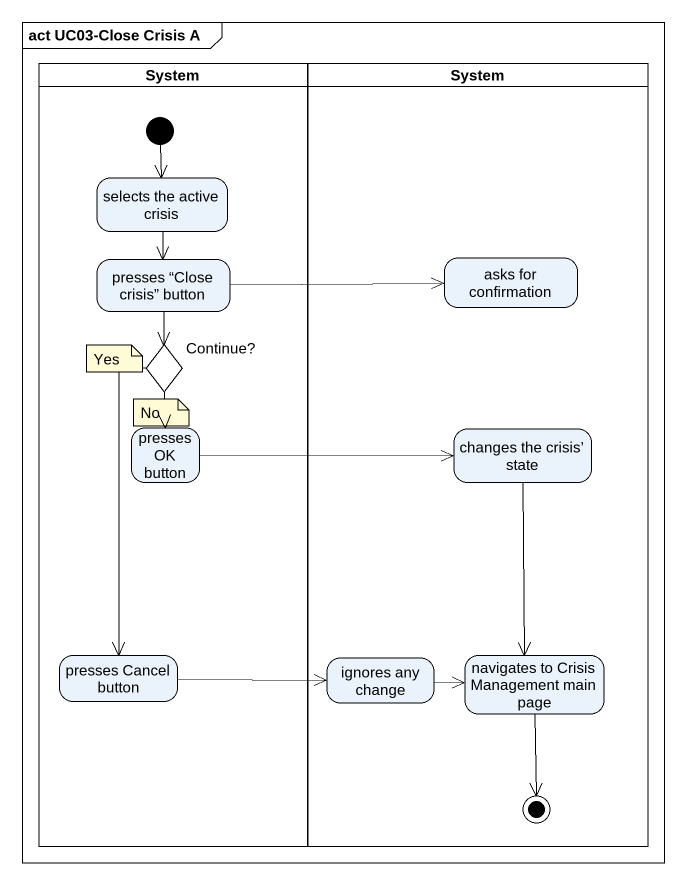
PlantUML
@startuml
mainframe act UC03-Close Crisis A
hide empty description
state System <<partition>> {
  state "selects the active crisis" as selects_the_active_crisis
  state "presses “Close crisis” button" as presses_Close_crisis_button
  state "Continue?" as Continue <<choice>>
  state "presses OK button" as presses_OK_button
  state "presses Cancel button" as presses_Cancel_button
  [*] --> selects_the_active_crisis
}
state "System" as System_2 <<partition>> {
  state "asks for confirmation" as asks_for_confirmation
  state "changes the crisis’ state" as changes_the_crisis_state
  state "navigates to Crisis Management main page" as navigates_to_Crisis
  state "ignores any change" as ignores_any_change
  navigates_to_Crisis --> [*]
}
selects_the_active_crisis --> presses_Close_crisis_button
presses_Close_crisis_button -right-> asks_for_confirmation
presses_Close_crisis_button --> Continue
Continue --> presses_OK_button
Continue --> presses_Cancel_button
presses_OK_button -right-> changes_the_crisis_state
changes_the_crisis_state --> navigates_to_Crisis
presses_Cancel_button -right-> ignores_any_change
ignores_any_change -right-> navigates_to_Crisis
note as N1
  Yes
end note
note as N2
  No
end note
@enduml
